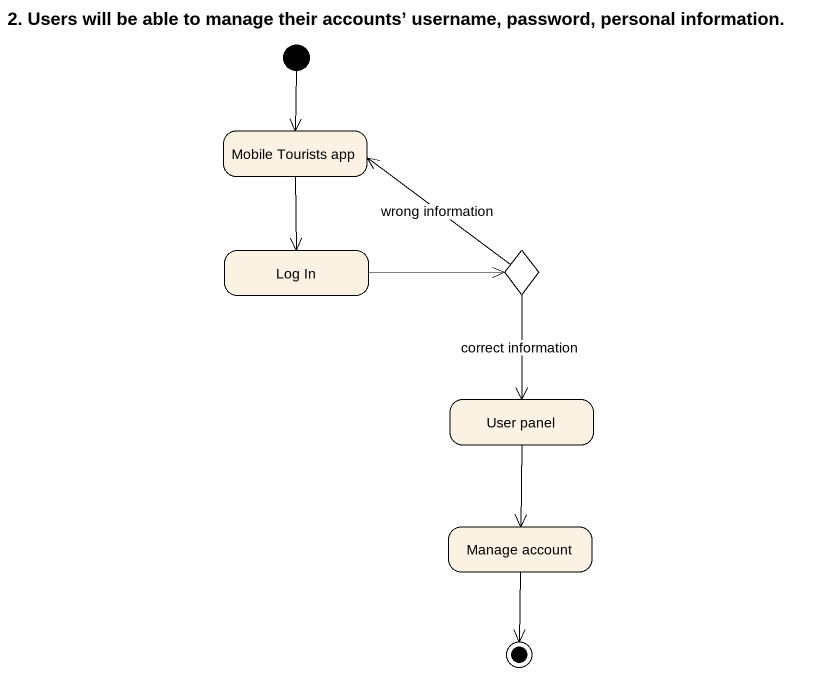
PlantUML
@startuml
title 2. Users will be able to manage their accounts’ username, password, personal information.
hide empty description
state "Mobile Tourists app" as Mobile_Tourists_app
state "Log In" as Log_In
state choice1 <<choice>>
state "User panel" as User_panel
state "Manage account" as Manage_account
[*] --> Mobile_Tourists_app
Mobile_Tourists_app --> Log_In
Log_In -right-> choice1
choice1 -left-> Mobile_Tourists_app : wrong information
choice1 --> User_panel : correct information
User_panel --> Manage_account
Manage_account --> [*]
@enduml
